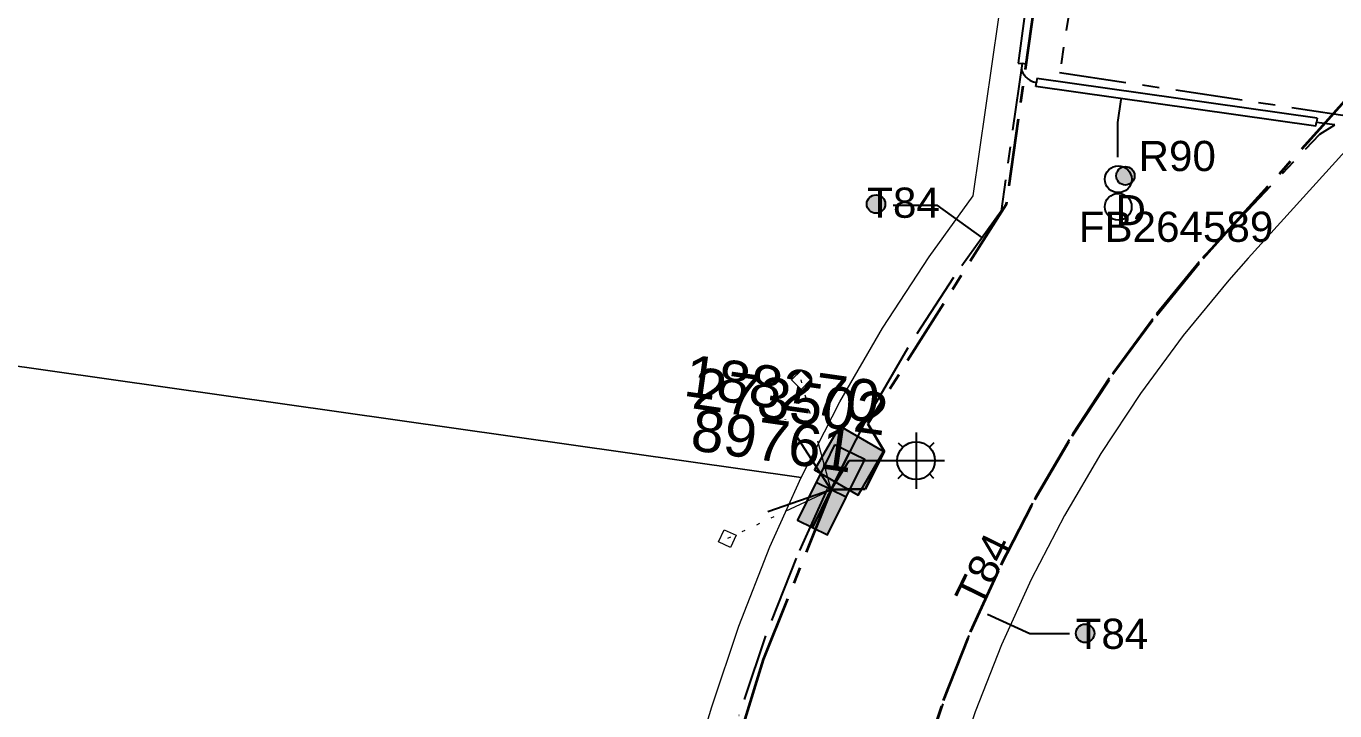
# Model space of a CAD drawing. Header units: metres. Extents: x 244561 to 254068, y 6159332 to 6162744.
# Drawn here: x 251324.3 to 251402.4, y 6161609.2 to 6161650 of the extents above; entities that cross this region are included whole.
import ezdxf
from ezdxf.enums import TextEntityAlignment as Align

# ---------------------------------------------------------------- set-up
doc = ezdxf.new("R2010")
doc.units = ezdxf.units.M
doc.linetypes.add('Cable Exist UG', pattern=[7, 4, -1, 1, -1])
doc.linetypes.add('PHANTOMX2', pattern=[6.6, 3, -0.75, 0.2, -0.75, 0.2, -0.75, 0.2, -0.75])
doc.layers.get('0').update_dxf_attribs({"color": 6})
for name, color, linetype, lineweight in [('_User_LV_Exist', 5, 'Continuous', 35), ('Cadastre Developer_SP_NEW', 92, 'Continuous', 15), ('Cadastre Land Parcels_SP_EXT', 118, 'Continuous', 15), ('Mains_LV_EXT', 163, 'Continuous', 25), ('Mains_LV_SL_EXT', 135, 'Continuous', 25), ('Services_SP_EXT', 42, 'PHANTOMX2', 20)]:
    doc.layers.add(name, color=color, linetype=linetype, lineweight=lineweight)
for name, color, linetype in [('Duct_SP_EXT', 30, 'Continuous'), ('Equip_SP_SL_EXT', 7, 'Continuous'), ('SupportsUG_SP_LV_EXT', 7, 'Continuous'), ('SupportsUG_SP_LV_SL_EXT', 7, 'Continuous'), ('Trench_SP_EXT', 7, 'Continuous')]:
    doc.layers.add(name, color=color, linetype=linetype)
doc.styles.add('COLUMN_LABEL', font='arial.ttf', dxfattribs={"height": 2})
doc.styles.add('iecARIAL', font='arial.ttf', dxfattribs={"height": 2})
doc.styles.add('POLE_LABEL', font='arial.ttf', dxfattribs={"height": 2})
doc.styles.add('SL_LABEL', font='arial.ttf', dxfattribs={"height": 2})
doc.styles.get("Standard").update_dxf_attribs({"font": 'arial.ttf'})

# ---------------------------------------------------------------- blocks, each defined once
blk = doc.blocks.new('COLUMN_EXT')
blk.add_hatch(color=256).paths.add_polyline_path([(1.5, -1.5), (1.5, 1.5), (-1.5, 1.5), (-1.5, -1.5)])
blk.add_lwpolyline([(1.5, 1.5), (-1.5, 1.5), (-1.5, -1.5), (1.5, -1.5)], close=True)
at = {"flags": 1}
blk.add_attdef('Z', (-1.813, 2.351), '', height=0.2, rotation=180, dxfattribs=at)
at = {"flags": 9}
for tag, p in [('STREETNAME', (-1.813, 1.6)), ('SUBURB', (-1.813, 1.8)), ('NOTES', (-1.813, 2)), ('LOCATION', (-1.813, 1.4)), ('LEGEND', (-1.813, 1.2)), ('USAGE', (-1.813, 1)), ('STATE', (-1.813, 0.8)), ('COLUMN_TYPE', (-1.813, 0.4)), ('OWNED_BY', (-1.813, 0.6))]:
    blk.add_attdef(tag, text='', height=0.2, rotation=180, dxfattribs=at).set_placement(p, align=Align.MIDDLE_LEFT)
for tag, style, p in [('STRUCTURE_PLANT_NUMBER', 'POLE_LABEL', (-1.813, -0.031)), ('STREET_CODE', 'COLUMN_LABEL', (-1.813, 0.2))]:
    blk.add_attdef(tag, text='', height=0.2, rotation=180, dxfattribs=dict(at, style=style)).set_placement(p, align=Align.MIDDLE_LEFT)
at = {"style": 'COLUMN_LABEL', "width": 0.9, "flags": 8}
blk.add_attdef('ASSET_NUM', text='', height=2, rotation=270, dxfattribs=at).set_placement((2, -4), align=Align.MIDDLE_LEFT)
blk = doc.blocks.new('PILLAR_EXT')
blk.add_hatch(color=256).paths.add_polyline_path([(-2.5, 1), (-2.5, -1), (2.5, -1), (2.5, 1)])
for p, q in [((0, 1), (0, -1)), ((-2.5, 0), (2.5, 0))]:
    blk.add_line(p, q)
at = {"ltscale": 10}
blk.add_line((2.5, 0), (-2.5, 0), dxfattribs=at)
blk.add_lwpolyline([(-2.5, -1), (-1.25, -1), (1.25, -1), (2.5, -1), (2.5, 1), (-2.5, 1)], close=True)
at = {"width": 0.9, "flags": 8}
blk.add_attdef('ASSET_NUM', text='', height=2, rotation=90, dxfattribs=at).set_placement((-2, 4), align=Align.MIDDLE_LEFT)
for tag, p, flags in [('OWNED_BY', (0, -0.2), 9), ('STATE', (0, -0.4), 9), ('SUPPORT_TYPE', (0, -0.6), 9), ('USAGE', (0, -0.8), 9), ('LEGEND', (0, -1), 9), ('LOCATION', (0, -1.2), 9), ('NOTES', (0, -1.4), 9), ('PARENT', (0, -1.6), 9), ('STREETNAME', (0, -1.8), 9), ('SUBURB', (0, -2), 1)]:
    blk.add_attdef(tag, p, '', height=0.2, dxfattribs=dict(flags=flags))
blk = doc.blocks.new('DUCT_EXT')
blk.add_circle((0, 0.8), 0.8)
at = {"flags": 1}
blk.add_attdef('Z', (0, 0), '', height=0.2, dxfattribs=at)
at = {"flags": 9}
for tag, p in [('DUCT_CODE', (0, 0)), ('XSECT_TYPE', (0, -0.2)), ('STATE', (0, -0.6)), ('FB_REFERENCE', (0, -0.4)), ('NOTES', (0, -0.8))]:
    blk.add_attdef(tag, text='', height=0.2, dxfattribs=at).set_placement(p, align=Align.MIDDLE_LEFT)
blk = doc.blocks.new('SL_LANTERN_EXT')
at = {"flags": 9}
for tag, p in [('LRATECODE', (-7.4, 0)), ('LOUTREACHVOCAB', (-7.2, 0)), ('LOUTREACH', (-7, 0)), ('LANTNUMBER', (-6.6, 0)), ('LNEW', (-6.4, 0)), ('LMASTVOCAB', (-6.2, 0)), ('LMAST', (-6, 0)), ('LLAMPVOCAB', (-5.8, 0)), ('LLAMP', (-5.6, 0)), ('LEXIST', (-5.4, 0)), ('LCHARGE3PERCENT', (-5.2, 0)), ('LCHARGE3', (-5, 0)), ('LCHARGE2PERCENT', (-4.8, 0)), ('LCHARGE2', (-4.6, 0)), ('LCHARGE1PERCENT', (-4.4, 0)), ('LCHARGE1', (-4.2, 0)), ('LCATEGORY', (-4, 0)), ('LBRACKETVOCAB', (-3.8, 0)), ('LBRACKET', (-3.6, 0)), ('LKINGHEIGHT', (-3.4, 0)), ('CREPLACE', (-3.2, 0)), ('CREMOVE', (-3, 0)), ('CNUMBER', (-2.8, 0)), ('CNEW', (-2.6, 0)), ('CEXIST', (-2.4, 0)), ('USAGE', (-2.2, 0)), ('STATE', (-2, 0)), ('OWNED_BY', (-1.8, 0)), ('ORIENTATION', (-1.6, 0)), ('OPERATING_VOLTAGE', (-1.4, 0)), ('NO_PHASES', (-1.2, 0)), ('LANTERN_TYPE', (-1, 0)), ('LANTERN_PURPOSE', (-0.8, 0)), ('CONTROL_TYPE', (-0.6, 0)), ('CONSTRUCTED_VOLTAGE', (-0.4, 0))]:
    blk.add_attdef(tag, text='', height=0.001, rotation=270, dxfattribs=at).set_placement(p, align=Align.MIDDLE_LEFT)
at = {"style": 'SL_LABEL', "flags": 9}
blk.add_attdef('STREET_CODE', text='', height=0.001, rotation=270, dxfattribs=at).set_placement((0.001, 0), align=Align.MIDDLE_LEFT)
at = {"flags": 1}
blk.add_attdef('Z', (0, 0), '', height=0.001, rotation=270, dxfattribs=at)
at = {"width": 0.9}
blk.add_attdef('LNUMBER', text='', height=1, dxfattribs=at).set_placement((7, -1), align=Align.MIDDLE_LEFT)
at = {"flags": 9}
for tag, p in [('LREMOVE', (0, -7.6)), ('LREPLACE', (0, -7.8)), ('LTYPE', (0, -8)), ('LTYPEVOCAB', (0, -8.2)), ('LEGEND', (0, -8.4)), ('SUBURB', (0, -8.6)), ('STREETNAME', (0, -8.8)), ('LOCATION', (0, -9)), ('NOTES', (0, -9.2)), ('MAINTAINED_BY', (0, -9.863))]:
    blk.add_attdef(tag, text='', height=0.001, dxfattribs=at).set_placement(p, align=Align.MIDDLE_LEFT)
blk.add_attdef('OPERATED_BY', (0, -9.607), '', height=0.001, dxfattribs=at)
blk.add_wipeout([(5.688, 0), (5.061, -1.061), (4, -1.688), (2.939, -1.061), (2.313, 0), (2.939, 1.061), (4, 1.687), (5.061, 1.061)])
for p, q in [((4, 1.687), (4, 0)), ((2.939, 1.061), (3.205, 0.795)), ((5.061, 1.061), (4.795, 0.795)), ((0, 0), (4, 0)), ((4, 0), (5.688, 0)), ((4, 0), (4, -1.688)), ((2.939, -1.061), (3.205, -0.795)), ((5.061, -1.061), (4.795, -0.795))]:
    blk.add_line(p, q)
blk.add_circle((4, 0), 1.125)
blk = doc.blocks.new('CCP_EXT')
at = {"flags": 9}
for tag, p in [('USAGE', (0, -1.2)), ('LEGEND', (0, -1.4)), ('LIFE_SUPPORT', (0, -1.6)), ('STATE', (0, -1.8)), ('NOTES', (0, -2))]:
    blk.add_attdef(tag, text='', height=0.2, dxfattribs=at).set_placement(p, align=Align.MIDDLE_LEFT)
blk.add_wipeout([(0, 0.566), (0.566, 0), (0, -0.566), (-0.566, 0)])
blk.add_lwpolyline([(-0.566, 0), (0, 0.566), (0.566, 0), (0, -0.566), (-0.566, 0)])
at = {"flags": 1}
blk.add_attdef('Z', (0, 0), '', height=0.2, dxfattribs=at)
at = {"flags": 9}
for tag, p in [('CCP_TYPE', (0, 0)), ('OPERATING_VOLTAGE', (0, -0.6)), ('ORIENTATION', (0, -0.8)), ('CONSTRUCTED_VOLTAGE', (0, -0.2)), ('NO_PHASES', (0, -0.4)), ('OWNED_BY', (0, -1))]:
    blk.add_attdef(tag, text='', height=0.2, dxfattribs=at).set_placement(p, align=Align.MIDDLE_LEFT)
blk = doc.blocks.new('CABLE_LARGE_EXT')
h = blk.add_hatch(color=256)
edge = h.paths.add_edge_path()
edge.add_arc((0, 0.55), 0.55, 0, 360)
blk.add_circle((0, 0.55), 0.55)
at = {"flags": 1}
blk.add_attdef('Z', (0, 0), '', height=0.2, dxfattribs=at)
at = {"flags": 9}
for tag, p in [('COND_CODE', (0, 0)), ('XSECT_SIZE', (0, -0.6)), ('STATE', (0, -0.4)), ('FB_REFERENCE', (0, -0.2)), ('NOTES', (0, -0.8))]:
    blk.add_attdef(tag, text='', height=0.2, dxfattribs=at).set_placement(p, align=Align.MIDDLE_LEFT)

msp = doc.modelspace()

# ---------------------------------------------------------------- linework, layer by layer
at = {"layer": 'Cadastre Land Parcels_SP_EXT', "linetype": 'Continuous'}
for points in [[(251372.8659, 6161627.6359), (251375.4128, 6161632.0254), (251378.1845, 6161636.2757), (251380.8199, 6161639.9082), (251383.0732, 6161655.6782), (251292.7413, 6161668.505), (251287.9599, 6161634.8441), (251370.5537, 6161623.1184), (251372.8659, 6161627.6359)], [(251355.4354, 6161589.2914), (251356.4103, 6161590.2511), (251357.3328, 6161591.2601), (251358.2014, 6161592.3175), (251359.0139, 6161593.4171), (251359.7667, 6161594.5589), (251360.4594, 6161595.738), (251361.0894, 6161596.951), (251361.6545, 6161598.1972), (251362.1547, 6161599.4696), (251362.5869, 6161600.7669), (251365.2279, 6161609.4391), (251366.8332, 6161614.253), (251368.686, 6161618.977), (251370.5537, 6161623.1184), (251287.9599, 6161634.8441), (251282.9147, 6161599.3201), (251355.185, 6161589.0607), (251355.4354, 6161589.2914)]]:
    msp.add_lwpolyline(points, close=True, dxfattribs=at)
msp.add_lwpolyline([(251402.9865, 6161642.5715), (251397.2059, 6161636.1841), (251396.0576, 6161634.8874), (251393.333, 6161631.5739), (251390.7855, 6161628.1238), (251388.4225, 6161624.5443), (251386.2501, 6161620.8455), (251384.2747, 6161617.0387), (251382.501, 6161613.1347), (251380.9327, 6161609.1408), (251379.5771, 6161605.072), (251376.936, 6161596.3998), (251376.8388, 6161596.0728), (251376.4929, 6161594.75), (251376.2148, 6161593.41), (251376.0103, 6161592.059), (251375.8735, 6161590.698), (251375.8108, 6161589.333), (251375.818, 6161587.9649), (251375.8976, 6161586.5997), (251376.0485, 6161585.2404), (251376.2699, 6161583.891), (251376.5608, 6161582.5544), (251434.8381, 6161581.6846)], dxfattribs=at)
at = {"layer": 'Duct_SP_EXT'}
for p, q in [((251384.3008, 6161653.7945), (251383.4883, 6161647.8224)), ((251384.7765, 6161653.7298), (251383.9639, 6161647.7577)), ((251383.4883, 6161647.8224), (251383.7261, 6161647.7901)), ((251383.9639, 6161647.7577), (251383.7261, 6161647.7901)), ((251384.6129, 6161646.9034), (251384.5793, 6161646.6658)), ((251401.3173, 6161644.5451), (251384.6129, 6161646.9034)), ((251384.5458, 6161646.4282), (251384.5793, 6161646.6658)), ((251401.2502, 6161644.0698), (251384.5458, 6161646.4282)), ((251401.3173, 6161644.5451), (251401.2838, 6161644.3075)), ((251401.2502, 6161644.0698), (251401.2838, 6161644.3075))]:
    msp.add_line(p, q, dxfattribs=at)
for points in [[(251389.4472, 6161642.2045), (251389.4472, 6161644.2745), (251389.6417, 6161645.652)], [(251376.0403, 6161639.362), (251378.6451, 6161639.362), (251381.3447, 6161637.4101)], [(251386.5662, 6161613.7984), (251384.2009, 6161613.7984), (251381.6617, 6161614.9469)]]:
    msp.add_lwpolyline(points, dxfattribs=at)
at = {"layer": 'Mains_LV_SL_EXT', "linetype": 'Cable Exist UG'}
msp.add_lwpolyline([(251393.7327, 6161653.8318), (251391.5487, 6161653.1107), (251386.9936, 6161653.7078), (251385.9687, 6161647.2715), (251431.7762, 6161640.3564)], dxfattribs=at)
at = {"layer": 'Trench_SP_EXT', "linetype": 'Cable Exist UG'}
msp.add_lwpolyline([(251384.5794, 6161646.6658, -0.3092218), (251383.6825, 6161647.4813)], format="xyb", dxfattribs=at)
msp.add_lwpolyline([(251401.2838, 6161644.3075), (251402.3691, 6161644.1543)], dxfattribs=at)

# ---------------------------------------------------------------- block references
at = {"layer": 'Duct_SP_EXT'}
for name, p in [('DUCT_EXT', (251389.4658, 6161640.0989)), ('CABLE_LARGE_EXT', (251389.8898, 6161640.5519)), ('CABLE_LARGE_EXT', (251375.0199, 6161638.8671)), ('DUCT_EXT', (251389.4622, 6161638.4549)), ('CABLE_LARGE_EXT', (251387.489, 6161613.2748))]:
    msp.add_blockref(name, p, dxfattribs=at)
at = {"layer": 'SupportsUG_SP_LV_EXT'}
ref = msp.add_blockref('PILLAR_EXT', (251372.3423, 6161622.3814), dxfattribs=dict(at, rotation=243.7679355632205))
ref.add_attrib('ASSET_NUM', '89761', dxfattribs={"layer": '0', "height": 2.5, "rotation": 351.919783, "style": 'iecARIAL'}).set_placement((251373.8423, 6161625.8814), align=Align.TOP_RIGHT)
at = {"layer": 'SupportsUG_SP_LV_SL_EXT'}
ref = msp.add_blockref('COLUMN_EXT', (251373.409, 6161624.1208), dxfattribs=dict(at, rotation=240.0215280541758))
ref.add_attrib('ASSET_NUM', '273502', dxfattribs={"layer": '0', "height": 2.5, "rotation": 351.919783, "style": 'COLUMN_LABEL'}).set_placement((251375.409, 6161624.8708), align=Align.BOTTOM_RIGHT)

# ---------------------------------------------------------------- texts
at = {"layer": 'Duct_SP_EXT'}
for s, p in [('R90', (251390.6751, 6161641.3847)), ('T84', (251374.4936, 6161638.6005)), ('D', (251389.2972, 6161638.1549)), ('FB264589', (251387.1075, 6161637.165)), ('T84', (251386.9213, 6161612.8988))]:
    msp.add_text(s, height=1.8, dxfattribs=at).set_placement(p)
at = {"layer": 'Mains_LV_EXT'}
msp.add_text('T84', height=1.8, rotation=63.918285, dxfattribs=at).set_placement((251381.2749, 6161615.2711))

# ---------------------------------------------------------------- next in the draw order: block references
at = {"layer": 'Equip_SP_SL_EXT'}
ref = msp.add_blockref('SL_LANTERN_EXT', (251373.4091, 6161624.1207), dxfattribs=at)
ref.add_attrib('ASSET_NUM', '188270', dxfattribs={"layer": '0', "height": 2.5, "rotation": 351.919783, "style": 'iecARIAL'}).set_placement((251374.9091, 6161625.6207), align=Align.BOTTOM_RIGHT)
at = {"layer": 'Services_SP_EXT', "rotation": 200.230618881329}
msp.add_blockref('CCP_EXT', (251366.1551, 6161619.4744), dxfattribs=at)

# ---------------------------------------------------------------- next in the draw order: linework, layer by layer
at = {"layer": '_User_LV_Exist', "linetype": 'Cable Exist UG'}
for points in [[(251389.3985, 6161686.0575), (251382.7742, 6161639.395), (251374.5244, 6161626.3216), (251375.512, 6161624.6925), (251374.3682, 6161622.429), (251372.3502, 6161622.3898)], [(251377.6714, 6161605.6796), (251379.052, 6161609.8228), (251380.6585, 6161613.9144), (251382.4754, 6161617.9135), (251384.499, 6161621.8132), (251386.7245, 6161625.6024), (251389.1454, 6161629.2695), (251391.755, 6161632.8038), (251394.536, 6161636.186), (251395.7158, 6161637.5182), (251401.5036, 6161643.9135), (251403.7963, 6161646.4824)]]:
    msp.add_lwpolyline(points, dxfattribs=at)
msp.add_lwpolyline([(251372.3423, 6161622.3814), (251368.2902, 6161612.267), (251364.2266, 6161598.9446), (251364.2266, 6161598.9446, -0.1478572), (251355.3595, 6161586.1364), (251355.3595, 6161586.1364, 0.2389728), (251353.4648, 6161575.9049), (251353.4648, 6161575.9049), (251354.6014, 6161573.4965)], format="xyb", dxfattribs=at)
at = {"layer": 'Cadastre Developer_SP_NEW', "linetype": 'Continuous'}
msp.add_lwpolyline([(251402.9865, 6161642.5715), (251397.2059, 6161636.1841), (251396.0576, 6161634.8874), (251393.333, 6161631.5739), (251390.7855, 6161628.1238), (251388.4225, 6161624.5443), (251386.2501, 6161620.8455), (251384.2747, 6161617.0387), (251382.501, 6161613.1347), (251380.9327, 6161609.1408), (251379.5771, 6161605.072), (251376.936, 6161596.3998), (251376.8388, 6161596.0728), (251376.4929, 6161594.75), (251376.2148, 6161593.41), (251376.0103, 6161592.059), (251375.8735, 6161590.698), (251375.8108, 6161589.333), (251375.818, 6161587.9649), (251375.8976, 6161586.5997), (251376.0485, 6161585.2404), (251376.2699, 6161583.891), (251376.5608, 6161582.5544), (251434.8381, 6161581.6846)], dxfattribs=at)
at = {"layer": 'Mains_LV_EXT', "linetype": 'Cable Exist UG'}
for points in [[(251389.3985, 6161686.0575), (251382.7742, 6161639.395), (251374.5244, 6161626.3216), (251375.512, 6161624.6925), (251374.3682, 6161622.429), (251372.3502, 6161622.3898)], [(251377.6714, 6161605.6796), (251379.052, 6161609.8228), (251380.6585, 6161613.9144), (251382.4754, 6161617.9135), (251384.499, 6161621.8132), (251386.7245, 6161625.6024), (251389.1454, 6161629.2695), (251391.755, 6161632.8038), (251394.536, 6161636.186), (251395.7158, 6161637.5182), (251401.5036, 6161643.9135), (251403.7963, 6161646.4824)]]:
    msp.add_lwpolyline(points, dxfattribs=at)
msp.add_lwpolyline([(251372.3423, 6161622.3814), (251368.2902, 6161612.267), (251364.2266, 6161598.9446), (251364.2266, 6161598.9446, -0.1478572), (251355.3595, 6161586.1364), (251355.3595, 6161586.1364, 0.2389728), (251353.4648, 6161575.9049), (251353.4648, 6161575.9049), (251354.6014, 6161573.4965)], format="xyb", dxfattribs=at)
at = {"layer": 'Mains_LV_SL_EXT', "linetype": 'Cable Exist UG'}
msp.add_lwpolyline([(251372.3423, 6161622.3814), (251373.4091, 6161624.1206)], dxfattribs=at)
at = {"layer": 'Services_SP_EXT'}
msp.add_lwpolyline([(251372.3227, 6161622.3619), (251366.1551, 6161619.4744)], dxfattribs=at)
at = {"layer": 'Trench_SP_EXT', "linetype": 'Cable Exist UG'}
for points in [[(251383.7261, 6161647.7901), (251382.4841, 6161638.9859), (251379.6309, 6161635.0398), (251376.9121, 6161630.8565), (251374.3944, 6161626.5001)], [(251374.7365, 6161582.4245), (251374.4341, 6161583.8041), (251374.1956, 6161585.2401), (251374.0326, 6161586.6885), (251373.9453, 6161588.1441), (251373.9358, 6161589.601), (251374.0006, 6161591.0559), (251374.1434, 6161592.5061), (251374.3596, 6161593.9457), (251374.6526, 6161595.3739), (251375.0155, 6161596.7669), (251375.1209, 6161597.1255), (251377.7565, 6161605.8333), (251379.1273, 6161609.9697), (251380.7206, 6161614.0496), (251382.5255, 6161618.0398), (251384.5371, 6161621.9309), (251386.7493, 6161625.7104), (251389.1561, 6161629.371), (251391.7511, 6161632.8989), (251394.5199, 6161636.2761), (251395.8109, 6161637.605), (251401.4804, 6161643.5908), (251402.3873, 6161644.1517)], [(251372.3423, 6161622.3814), (251369.6249, 6161626.5889)], [(251374.7616, 6161627.1355), (251374.4168, 6161626.5386), (251372.1299, 6161622.056)], [(251372.1034, 6161622.4195), (251370.2531, 6161618.3168), (251368.432, 6161613.6734), (251366.8476, 6161608.9225)], [(251372.3413, 6161622.3898), (251368.3649, 6161621.0095)]]:
    msp.add_lwpolyline(points, dxfattribs=at)

# ---------------------------------------------------------------- next in the draw order: block references
at = {"layer": 'Services_SP_EXT'}
msp.add_blockref('CCP_EXT', (251370.5537, 6161628.9293), dxfattribs=at)

# ---------------------------------------------------------------- next in the draw order: linework, layer by layer
at = {"layer": 'Cadastre Developer_SP_NEW', "linetype": 'Continuous'}
for points in [[(251372.8659, 6161627.6359), (251375.4128, 6161632.0254), (251378.1845, 6161636.2757), (251380.8199, 6161639.9082), (251383.0732, 6161655.6782), (251292.7413, 6161668.505), (251287.9599, 6161634.8441), (251370.5537, 6161623.1184), (251372.8659, 6161627.6359)], [(251355.4354, 6161589.2914), (251356.4103, 6161590.2511), (251357.3328, 6161591.2601), (251358.2014, 6161592.3175), (251359.0139, 6161593.4171), (251359.7667, 6161594.5589), (251360.4594, 6161595.738), (251361.0894, 6161596.951), (251361.6545, 6161598.1972), (251362.1547, 6161599.4696), (251362.5869, 6161600.7669), (251365.2279, 6161609.4391), (251366.8332, 6161614.253), (251368.686, 6161618.977), (251370.5537, 6161623.1184), (251287.9599, 6161634.8441), (251282.9147, 6161599.3201), (251355.185, 6161589.0607), (251355.4354, 6161589.2914)]]:
    msp.add_lwpolyline(points, close=True, dxfattribs=at)
at = {"layer": 'Services_SP_EXT'}
msp.add_lwpolyline([(251372.3414, 6161622.3898), (251370.5536, 6161628.9294)], dxfattribs=at)

doc.saveas('drawing.dxf')
